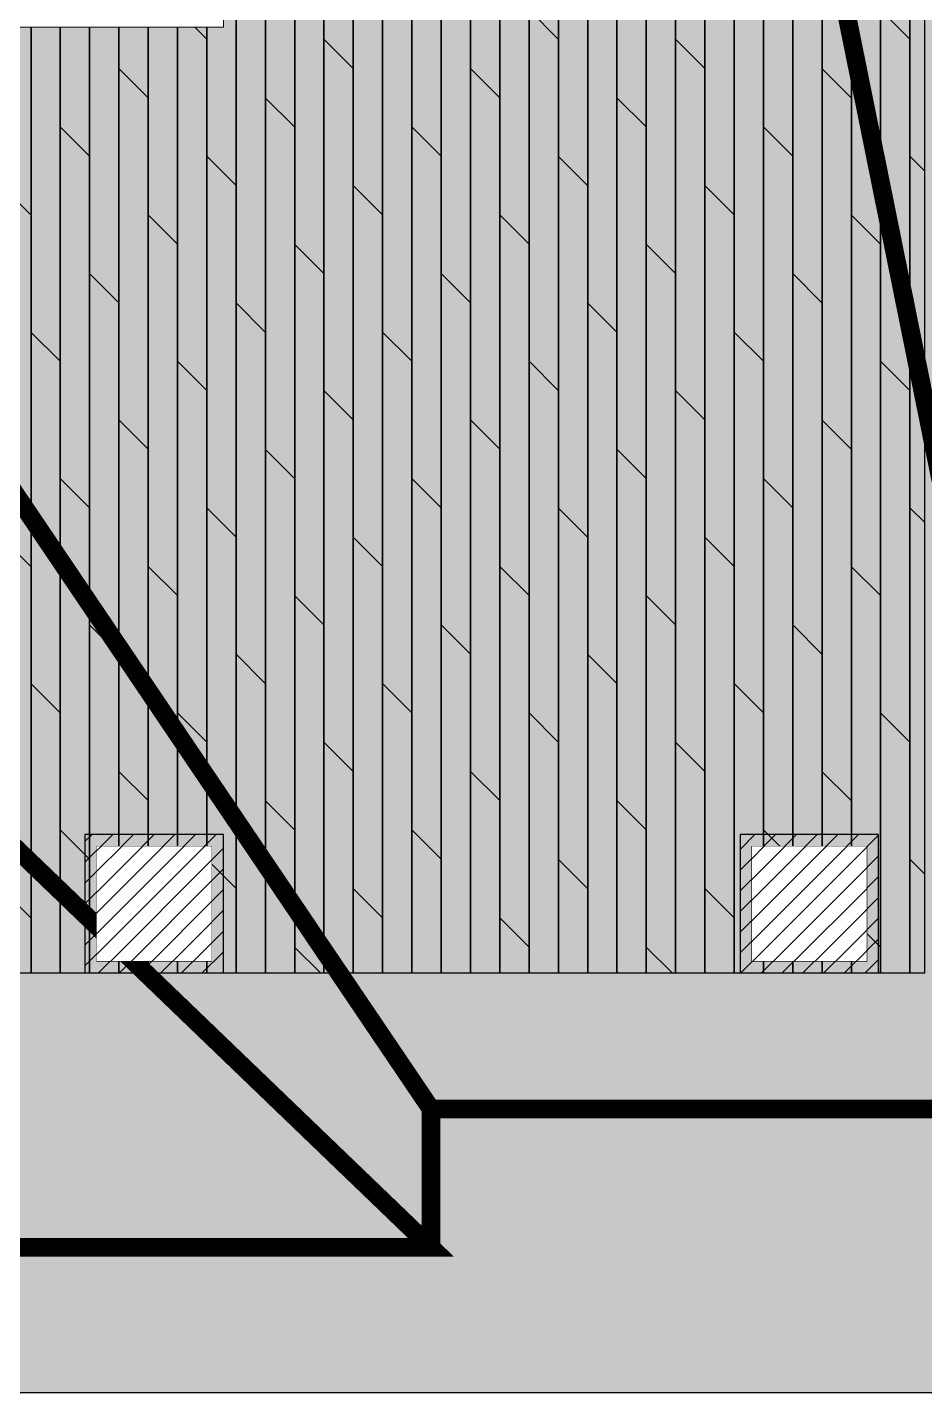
# Model space of a CAD drawing. Header units: millimetres. Extents: x -620 to 116137, y -21481 to 17762.
# Drawn here: x 11695 to 13640, y -2960 to 0 of the extents above; entities that cross this region are included whole.
import ezdxf

# ---------------------------------------------------------------- set-up
doc = ezdxf.new("R2010")
doc.units = ezdxf.units.MM
doc.header["$LTSCALE"] = 150
doc.set_wipeout_variables(frame=1)
doc.linetypes.add('1625E_Roof Plan$0$DASHED', pattern=[0.75, 0.5, -0.25])
for name, color, linetype in [('1625_East Villa$0$ad-Elevation 10', 8, 'Continuous'), ('1625_East Villa$0$ad-MS Columns', 1, 'Continuous'), ('1625E_Columns$0$ad-RCC', 3, 'Continuous'), ('1625E_Columns$0$ad-RCC Hatch', 125, 'Continuous'), ('1625E_Roof Plan$0$ad-Primary Roof', 5, 'Continuous'), ('1625E_Roof Plan$0$ad-Secondary Roof', 6, 'Continuous')]:
    doc.layers.add(name, color=color, linetype=linetype)
doc.layers.add('1625_East Villa$0$ad-Landscape', color=7, linetype='Continuous', lineweight=35, true_color=0x007f00)
doc.layers.add('1625_East Villa$0$ad-Verandah', color=7, linetype='Continuous', true_color=0xa57c52)

# ---------------------------------------------------------------- blocks, each defined once
blk = doc.blocks.new('1625_East Villa$0$zw$959F')
at = {"transparency": 33554559}
h = blk.add_hatch(color=43, dxfattribs=at)
h.dxf.hatch_style = 1
h.paths.add_polyline_path([(1520, -8875), (0, -8875), (0, -13620), (-5920, -13620), (-5920, -15670), (1520, -15670)])
h = blk.add_hatch(dxfattribs=at)
h.set_pattern_fill('GRASS', color=74, angle=180)
h.set_pattern_definition([(270, (2430, -10400), (17.960512, -17.960512), [4.7625, -31.158524]), (225, (2430, -10400), (17.96051, -17.96051), [4.7625, -20.6375]), (315, (2430, -10400), (17.96051, 17.96051), [4.7625, -20.6375])])
h.paths.add_polyline_path([(2430, -16580), (-2370, -16580), (-2370, -15670), (1520, -15670), (1520, -10475), (2430, -10475)])
h = blk.add_hatch(color=256, dxfattribs=at)
h.dxf.hatch_style = 1
h.set_gradient(color1=(153, 204, 0), color2=(63, 127, 0), tint=1, name='INVSPHERICAL')
h.paths.add_polyline_path([(2430, -16580), (-2370, -16580), (-2370, -15670), (1520, -15670), (1520, -10475), (2430, -10475)])
at = {"layer": '1625_East Villa$0$ad-Landscape', "transparency": 33554687}
h = blk.add_hatch(dxfattribs=at)
h.set_pattern_fill('DOLMIT', color=44, scale=10, angle=90)
h.set_pattern_definition([(90, (-1096435.54, 661200.024), (-63.5, 5e-14), []), (135, (-1096435.54, 661200.02), (-126.999913, -126.999913), [89.80256, -179.605122])])
h.paths.add_polyline_path([(1520, -8875), (0, -8875), (0, -13620), (-5920, -13620), (-5920, -15670), (1520, -15670)])
at = {"layer": '1625_East Villa$0$ad-Elevation 10'}
blk.add_lwpolyline([(2430, -16580), (-2370, -16580), (-2370, -15670), (1520, -15670), (1520, -10475), (2430, -10475)], close=True, dxfattribs=at)
at = {"layer": '1625_East Villa$0$ad-Verandah', "lineweight": 9}
blk.add_lwpolyline([(1520, -8875), (0, -8875), (0, -13620), (-5920, -13620), (-5920, -15670), (1520, -15670)], close=True, dxfattribs=at)
blk = doc.blocks.new('1625E_Roof Plan')
at = {"layer": '1625E_Roof Plan$0$ad-Primary Roof', "linetype": '1625E_Roof Plan$0$DASHED', "ltscale": 2, "const_width": 40}
blk.add_lwpolyline([(12570, -2645), (2380, -2645), (7475, 2255)], close=True, dxfattribs=at)
blk.add_lwpolyline([(12570, -2645), (12570, -2345)], dxfattribs=at)
at = {"layer": '1625E_Roof Plan$0$ad-Secondary Roof', "linetype": '1625E_Roof Plan$0$DASHED', "ltscale": 2, "const_width": 40}
for points in [[(13950, 5195), (13188.8, 1425), (13950, -2345)], [(12570, 5195), (10022.5, 1425), (12570, -2345), (13950, -2345), (13950, 5195)]]:
    blk.add_lwpolyline(points, close=True, dxfattribs=at)
blk = doc.blocks.new('1625E_Columns$0$A$C42b14ea2')
at = {"layer": '1625E_Columns$0$ad-RCC Hatch', "transparency": 33554687}
h = blk.add_hatch(dxfattribs=at)
h.set_pattern_fill('ANSI31', color=256, scale=10)
h.set_pattern_definition([(45, (13250, 8645), (-22.45064, 22.45064), [])])
h.paths.add_polyline_path([(0, 0), (300, 0), (300, 300), (0, 300)])
at = {"layer": '1625E_Columns$0$ad-RCC'}
blk.add_lwpolyline([(0, 0), (300, 0), (300, 300), (0, 300)], close=True, dxfattribs=at)
blk = doc.blocks.new('1625E_Columns')
at = {"layer": '1625E_Columns$0$ad-RCC'}
for p in [(11820, -2050), (13240, -2050)]:
    blk.add_blockref('1625E_Columns$0$A$C42b14ea2', p, dxfattribs=at)
blk = doc.blocks.new('1625_East Villa$0$zw$B0BD')
blk.add_wipeout([(0, 0), (250, 0), (250, -250), (0, -250)])
at = {"layer": '1625_East Villa$0$ad-MS Columns'}
h = blk.add_hatch(dxfattribs=at)
h.set_pattern_fill('ANSI31', color=256, scale=10)
h.set_pattern_definition([(45, (4e-12, -250), (-22.4506, 22.4506), [])])
h.paths.add_polyline_path([(0, 0), (250, 0), (250, -250), (0, -250)])
at = {"layer": '1625_East Villa$0$ad-MS Columns', "const_width": 1}
blk.add_lwpolyline([(0, 0), (250, 0), (250, -250), (0, -250)], close=True, dxfattribs=at)
blk = doc.blocks.new('1625_East Villa$0$zw$BD87')
at = {"layer": '1625_East Villa$0$ad-MS Columns'}
for p in [(-275, -1775), (1145, -1775)]:
    blk.add_blockref('1625_East Villa$0$zw$B0BD', p, dxfattribs=at)
blk = doc.blocks.new('1625_East Villa')
at = {"layer": '1625_East Villa$0$ad-Verandah'}
blk.add_blockref('1625_East Villa$0$zw$959F', (12120, 13620), dxfattribs=at)
blk.add_blockref('1625E_Roof Plan', (0, 0))
blk.add_blockref('1625E_Columns', (0, 0))
at = {"layer": '1625_East Villa$0$ad-MS Columns'}
blk.add_blockref('1625_East Villa$0$zw$BD87', (12120, 0), dxfattribs=at)

msp = doc.modelspace()

# ---------------------------------------------------------------- block references
msp.add_blockref('1625_East Villa', (0, 0))

doc.saveas('drawing.dxf')
